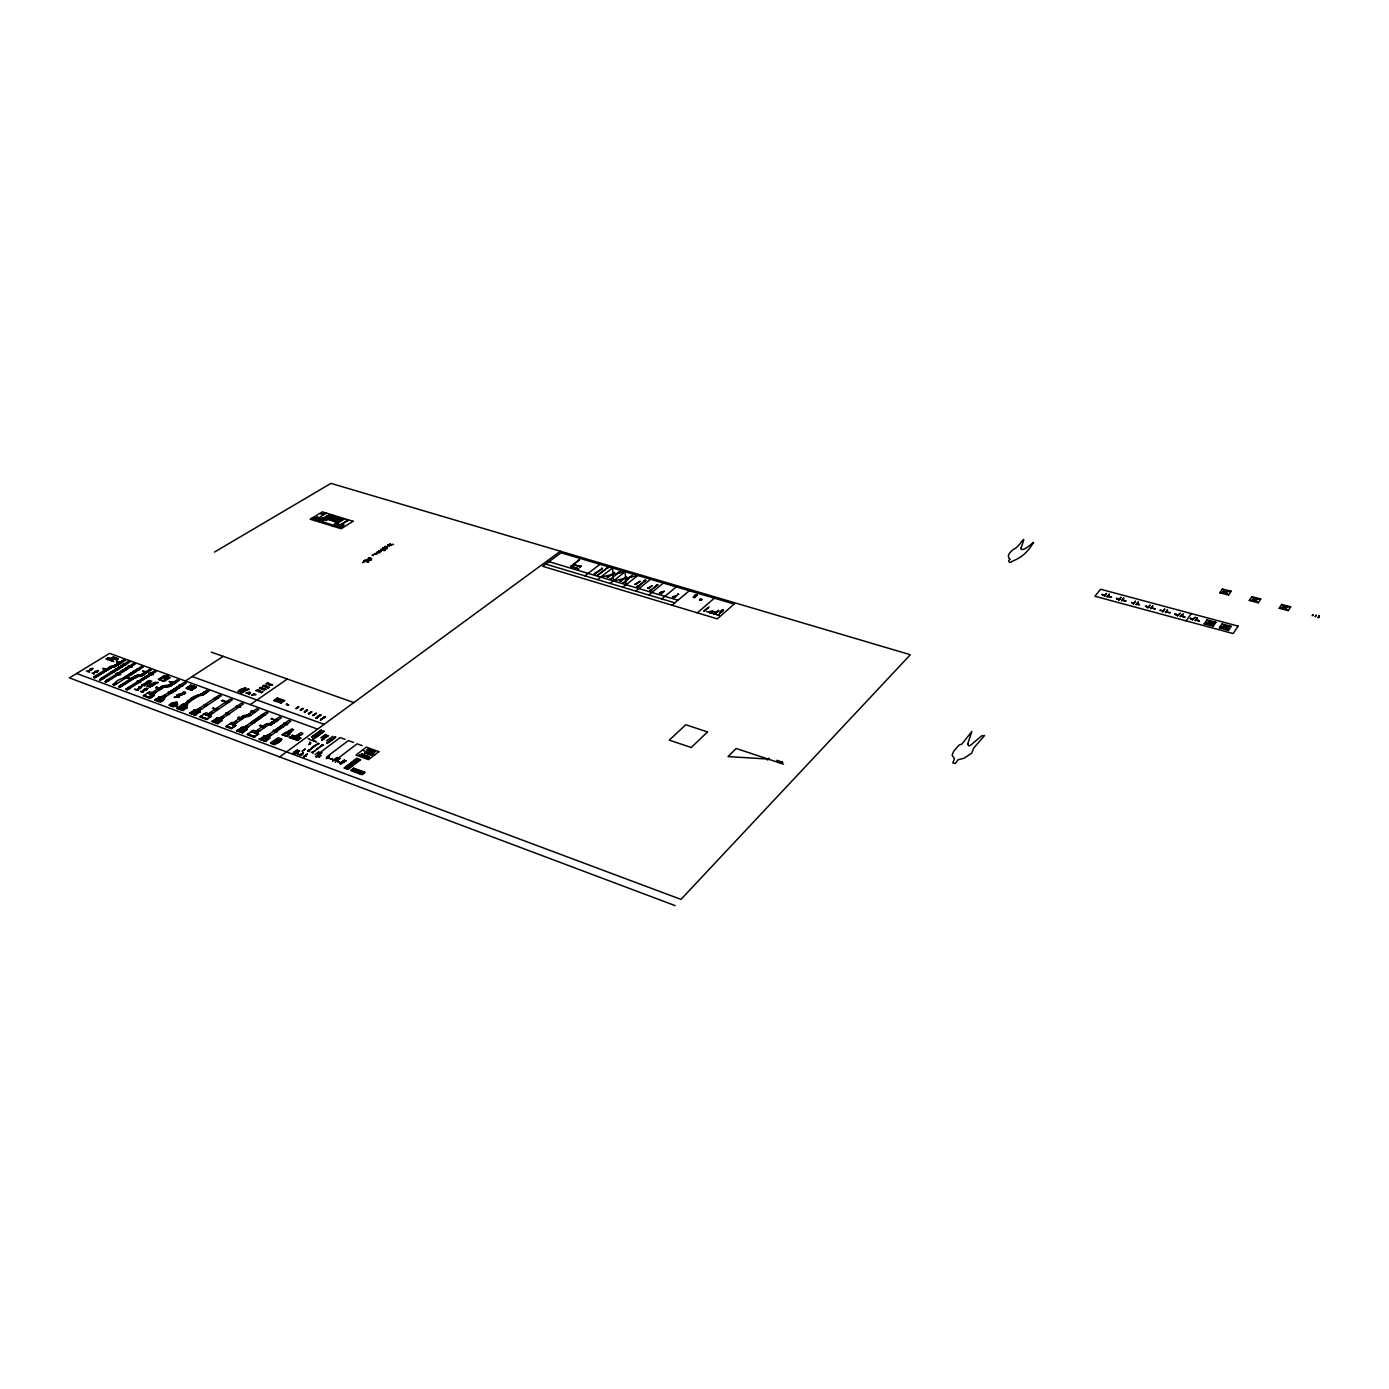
<?xml version="1.0" encoding="UTF-8"?>
<svg xmlns="http://www.w3.org/2000/svg" width="1389" height="1389" viewBox="0 0 1389 1389"><rect width="100%" height="100%" fill="white"/><g stroke="black" fill="none" stroke-linecap="round" stroke-linejoin="round"><path stroke-width="1.5" d="M144.126 689.378C140.081 693.806 154.735 685.454 144.248 689.326M146.592 684.082L145.862 683.544M141.8 691.653L143.814 689.656M363.918 562.423L362.598 562.51L363.553 562.111M277.522 741.066C277.644 744.348 282.349 740.181 275.196 740.702M276.324 739.712L281.029 740.684L277.036 743.584L272.366 741.83L276.324 739.712L280.318 740.424M96.674 672.016L97.352 671.443L96.501 672.276M96.206 672.276L94.712 672.154L95.251 671.391M94.973 671.616L95.633 672.241M174.024 691.132L171.177 690.802L173.33 691.583M185.536 703.598L190.883 698.598M338.222 523.497L336.642 524.452L343.17 526.657L343.934 524.92L342.788 523.688M91.848 669.463C96.831 666.755 85.58 669.915 91.188 670.21M89.781 669.689L90.771 670.297M301.5 754.401C298.513 753.602 302.576 757.179 303.479 752.89M310.58 743.028L310.129 742.334A1.875 1.007 -6.3 0 1 310.511 743.132L310.198 743.671A3.16 1.702 -6.4 0 0 310.563 743.15L308.74 744.521M174.389 688.788C171.802 689.048 176.924 691.253 178.052 688.51L175.691 687.85L177.827 688.649M297.211 753.602L298.097 753.706M287.454 704.952L288.617 704.918L286.36 704.292L287.367 704.397M693.927 596.489L694.535 597.548M139.456 669.567L136.521 669.533L138.275 670.175M149.022 681.148L149.213 681.357A2.24 1.111 -8.1 0 0 150.012 681.652L150.915 681.634M136.903 669.238L139.404 669.481M174.424 704.692C182.237 703.685 166.836 705.195 174.597 704.501M179.823 709.484L193.175 699.223L190.779 698.545L192.967 699.362M276.324 743.306L278.998 740.702M124.75 676.86L127.267 677.12M123.43 664.307L125.93 664.55M111.259 671.877L113.829 672.137L111.085 672.033M138.987 688.614L138.726 687.173L138.778 688.597M307.247 754.088L305.302 755.79M139.108 687.034C145.984 684.326 139.49 689.118 139.595 687.034M306.17 756.293C303.184 755.46 305.389 756.692 303.479 756.918M258.493 733.896A2.552 1.354 -7 0 1 258.371 732.125L253.249 730.215L247.068 734.573L254.343 737.299L254.934 736.656L247.867 734.017M309.921 743.653L309.921 742.282M176.368 689.517L173.434 689.395L169.632 691.791M235.696 725.405A2.552 1.337 -7.3 0 1 235.609 723.669L231.98 722.315L225.765 726.621L231.512 728.774L235.366 725.787L229.914 723.756M145.706 678.197L143.414 678.092L145.532 676.565L147.321 677.207C131.556 687.034 142.789 675.957 145.984 678.006M211.111 716.273A2.535 1.302 -7.6 0 1 211.041 714.536L206.058 712.696L199.79 716.932L206.874 719.589L210.763 716.637L203.975 714.102L211.024 716.602M125.722 676.321C131.174 675.939 115.686 679.603 115.252 682.902L117.041 683.562L134.559 672.519L132.788 671.877L130.653 673.387L133.153 673.387M195.102 715.179L199.738 712.036A2.882 1.476 -7.7 0 1 199.981 710.439L197.429 709.484A2.882 1.476 -7.8 0 1 194.425 710.074L189.494 713.095L195.432 715.248L190.31 712.696M97.334 671.668L98.497 670.47L95.963 671.182M701.81 599.44C698.493 600.777 702.035 599.284 700.803 599.961M160.69 701.497C147.494 695.281 160.759 706.254 164.024 699.24L158.797 697.295M146.47 686.67L148.918 685.697M146.835 684.291L147.824 683.805L145.567 682.971L143.935 683.944M131.92 667.05L129.264 665.626M94.591 671.738L94.903 671.373M321.866 520.059L329.905 515.128L320.13 520.042M358.848 770.878L356.834 772.249M146.158 689.812L144.56 688.996L146.592 689.413M1318.074 617.567L1319.446 615.709L1318.161 617.654M141.556 684.708L144.682 685.906L145.602 684.968M117.631 668.022L119.298 668.63M309.643 739.556L315.598 741.518L314.556 741.032M316.449 741.674L316.05 742.039M299.486 755.269L303.288 752.612M141.174 687.868L136.591 689.847M367.877 560.444L369.283 559.507M700.907 599.197L699.691 599.631L702.087 599.527L701.132 600.326M1318.994 616.004L1318.56 617.428M1318.595 617.411L1319.046 615.969M1315.053 616.699L1315.956 615.205M1315.539 616.594L1316.338 615.292M767.249 758.898L768.898 758.95M1312.101 615.709L1313.265 614.459L1312.657 615.535M277.279 731.795L273.338 730.423M368.589 562.094L368.137 562.111M709.571 612.723L711.342 611.282M1288.263 610.656L1290.694 606.785L1281.665 604.441L1279.2 608.278L1288.263 610.656L1281.665 604.441M709.605 611.316L708.703 612.236M699.778 599.51L700.698 599.145L699.9 599.926M1258.226 602.791L1260.743 598.972L1251.836 596.662L1249.284 600.447L1258.226 602.791L1251.836 596.662M165.152 686.965L166.176 685.471L168.711 685.298L166.107 687.051L161.558 686.548L153.641 691.653L155.898 692.26M1228.449 630.398L1231.14 626.387L1222.077 623.956L1219.351 627.932L1228.449 630.398L1222.077 623.956M693.962 596.558L695.629 594.648M715.352 611.889L713.425 613.695L706.741 611.646M173.156 682.173L166.02 687.034L167.201 685.628M166.176 685.471L166.124 685.541A4.08 2.031 -8 0 0 161.749 686.513L161.558 686.548M1213.205 626.283L1215.948 622.307L1206.937 619.893L1204.159 623.852L1213.205 626.283L1206.937 619.893M1228.571 595.03L1231.192 591.263L1222.389 588.971L1219.75 592.721L1228.571 595.03L1222.389 588.971M261.479 715.144L264.223 715.63L261.861 714.884M251.114 722.402L253.874 722.888L251.201 722.297M138.778 676.443L138.883 676.408A3.264 1.597 -8.1 0 0 142.39 675.627L138.761 675.123L137.389 676.356L140.897 674.846L141.921 675.887M1186.084 620.866L1191.328 613.573M1184.956 617.011L1182.091 616.317L1184.782 617.063M1174.677 614.337L1178.619 615.136M1170.146 612.775L1166.343 611.82M1177.368 615.049L1174.868 614.06M1167.246 612.306L1169.955 612.757M1222.789 591.627L1226.174 592.443M1162.94 610.865L1163.774 611.299M1160.058 610.379L1162.784 610.83L1160.214 610.136M1155.023 608.955L1151.429 608M204.131 705.161L206.944 705.56L204.322 704.987M146.262 689.968L145.029 688.996M116.884 673.179C111.971 674.724 127.267 675.627 117.11 673.214M143.466 677.936L145.515 678.37M305.215 755.963L307.195 754.401M714.831 611.42L711.793 613.417M126.017 676.2L131.556 672.71M298.236 740.372L289.086 737.49L289.919 737.125M368.814 561.59L364.751 560.218M278.286 727.853L280.37 728.617M309.712 742.559L309.851 742.646A2.327 1.25 -6.4 0 1 310.181 743.671L308.653 744.487M255.472 719.45L257.538 720.214M123.031 670.002L124.697 670.609M130.757 673.196L132.945 673.491M186.855 707.696L182.897 710.63L176.681 708.321L182.983 704.136L186.942 705.595A2.622 1.337 -7.8 0 0 187.168 707.366L187.22 707.383M365.62 753.012L364.769 753.289M259.674 739.278L264.24 736.014A2.9 1.545 -7 0 0 267.261 735.423C272.348 735.944 268.077 740.406 265.212 741.344M767.249 759.905L768.881 758.22M695.663 596.628L697.122 595.082M236.772 730.736L241.373 727.523A2.9 1.511 -7.3 0 0 244.395 726.916C249.464 727.471 245.054 731.864 242.242 732.784M694.465 596.332L696.08 594.787M694.257 596.263L695.889 594.718M694.674 596.385L696.306 594.839M352.598 763.551L347.771 767.44M217.795 723.6L211.77 721.412L216.701 718.339A2.882 1.493 -7.5 0 0 219.705 717.766C224.758 718.321 220.209 722.662 217.465 723.53M694.882 596.437L696.531 594.909M175.761 687.885C168.833 691.913 183.001 687.885 171.802 692.59M695.073 596.506L696.74 594.961M199.981 710.439L199.738 712.036M695.281 596.558L696.965 595.03M287.471 736.378L282.002 734.885L287.054 731.968L289.711 732.958L289.103 734.121M711.758 611.802L712.8 610.847L710.456 612.948M164.77 697.365L164.492 698.945A2.865 1.441 -8.1 0 1 164.77 697.365L162.27 696.427A2.865 1.441 -8.1 0 1 159.266 697L154.578 700.056M180.483 708.98L183.921 706.636M168.399 691.844L171.125 693.267M720.561 612.184L720.092 612.358M719.328 613.226L719.398 613.209M717.731 614.962L716.689 614.685L717.991 614.719M723.391 609.962L721.95 609.823L723.478 610.031M720.995 612.549L719.936 612.48M721.724 611.82L720.387 611.264L722.384 611.559M720.457 613.244L719.554 612.914M719.259 614.823L718.356 615.449L719.155 615.101M714.241 614.06L715.804 613.66L714.97 614.077M718.703 610.413L714.259 614.337M718.564 610.466L714.658 614.181M713.963 611.75L712.088 613.417M714.849 611.664L712.609 613.313M287.731 705.161L288.686 704.865L286.533 704.449L288.061 704.64M710.3 611.49L709.102 612.549M704.466 611.125C717.471 600.204 697.955 615.014 705.595 610.17M697.313 612.827L714.397 598.173M694.396 597.322C691.305 597.721 697.07 595.447 694.222 597.617L693.302 597.339M337.128 760.964L337.162 760.981A7.379 4.045 -5.9 0 0 339.749 762.144L336.798 761.016M672.016 605.222L689.326 590.742M767.301 758.811L768.482 758.637M362.39 773.708L361.314 773.812M363.501 772.84L361.244 773.308M673.352 596.697L674.481 595.95M673.37 596.957L672.398 596.836L673.717 596.68M673.925 597.339L674.759 597.409M674.134 597.339L675.887 596.072M674.533 597.444L676.078 596.124M677.276 595.499L676.443 595.239M362.355 772.44L363.484 772.336M661.754 598.902L676.321 586.905M1225.983 592.513L1222.876 591.575M352.164 769.94L353.292 769.819M353.275 769.072L354.403 768.968M353.292 770.322L352.268 770.444M354.421 769.471L353.101 769.749M660.313 592.79L661.876 591.523L660.539 592.895M660.331 593.068L659.358 592.929L660.695 592.773M660.886 593.433L661.772 593.641M664.011 590.863L664.411 591.176M661.095 593.433L663.456 591.697M661.494 593.554L663.647 591.749M648.732 594.996L663.386 583.067M650.972 589.735L651.771 589.978M655.868 585.585L657.049 585.898M651.858 589.335L655.712 586.227M652.083 589.405L655.921 586.28M648.038 588.016L652.257 585.602M648.871 588.415L647.534 588.224L649.358 588.016M649.167 588.172L652.014 585.724M635.797 591.106L650.556 579.265M638.089 585.898L638.888 586.314M638.975 585.498L643.628 581.783M639.2 585.568L643.836 581.835M636.023 584.161L640.451 581.297M639.947 581.279L634.686 584.387L636.492 584.179M622.949 587.252L637.794 575.497L613.348 580.949L612.514 568.014L597.496 579.612M622.81 582.686L623.626 582.929M629.356 577.841L624.217 582.147M624.165 582.217L629.582 577.911M625.606 576.661L626.439 576.904M620.779 580.845L624.512 577.911M620.744 581.175L619.616 581.001L621.178 580.828M621.039 580.932L625.918 577.32M610.17 583.415L625.119 571.73L626.092 584.752M358.883 773.013L360.567 771.503M359.664 773.656L362.147 771.728M610.917 579.126L610.361 578.918M618.14 572.858L618.487 572.962M360.532 773.638L362.72 771.937M619.216 571.782L620.102 571.955M611.455 578.414L617.723 573.501M619.841 572.251L618.869 571.955L620.015 572.025M364.595 772.371L362.13 774.489M613.782 572.251L614.615 572.494M356.904 771.815L358.345 770.687M608.052 577.39L606.941 577.216L608.504 577.025M608.347 577.147L614.233 572.789M353.778 768.117L350.705 770.478L361.904 774.663L364.977 772.267L353.553 768.273M367.738 757.318L369.335 757.995M374.058 752.508L366.765 749.834L374.336 752.508M371.731 755.356L365.255 752.89M352.962 770.826L355.15 769.124M372.721 755.373L365.376 752.786M353.084 771.364L355.706 769.332M359.491 772.544L355.219 770.964L356.782 769.749L360.741 771.572M149.804 680.384L146.626 682.277L148.814 683.128L151.8 681.114M349.837 766.867L353.448 764.523L350.601 763.62M606.715 568.761L605.934 568.535M349.698 766.971L353.066 764.384M347.354 769.246L358.987 760.287M372.026 751.31L373.676 751.918M372.964 751.136L373.641 751.38M373.259 751.727L372.304 752.421M368.033 756.606L369.422 757.127L361.418 753.984M595.343 573.9L594.075 573.692L595.464 573.362M361.348 753.81L361.939 754.383M367.599 749.192L374.961 751.814M344.594 768.221L355.775 759.644L359.612 760.443M364.578 753.22L365.585 753.22M355.393 760.929L352.042 763.499L355.254 761.033M596.853 575.341L597.964 575.671L597.148 575.289M352.563 763.551L357.529 759.939M598.208 574.751L605.361 569.247M598.468 574.838L605.621 569.334M302.229 751.397L305.354 748.949L302.281 750.998M601.628 568.049L602.392 568.292M584.891 575.827L599.996 564.299M335.235 760.46L357.164 743.809L362.216 745.65M273.459 730.354L276.342 731.881M578.067 568.605L570.775 566.139M579.942 567.216L581.331 566.156M578.97 568.934L570.48 566.347M330.513 758.845L327.578 757.752M326.398 757.144L348.396 740.58L353.431 742.403M580.862 566.018L579.769 567.233M316.518 757.057L315.546 756.692L316.536 756.38M319.262 754.331C328.186 748.723 311.796 758.568 319.835 754.748L320.79 755.547M315.008 754.678L318.862 751.605M318.064 754.053L340.131 737.559L345.132 739.382M579.421 559.784L571.782 565.809M317.525 756.137L316.067 756.536M571.678 565.774L579.317 559.75M321.762 744.556L323.585 745.198M312.143 752.508L315.459 750.459L312.525 752.647M318.394 747.838L316.206 749.47L318.914 747.89L316.501 749.591L317.63 748.862M322.89 744.973L319.678 746.883L322.786 745.042M313.306 752.977L311.327 752.196M326.745 742.698L327.908 743.132L326.71 743.184M334.697 737.073L327.856 741.865L329.019 742.299L335.6 737.403L334.436 736.969M334.818 737.108L335.721 736.865L329.644 741.535M327.648 742.924L327.405 743.202M322.595 739.677L321.71 739.92M327.96 735.666L323.967 738.08M307.872 750.911L311.188 748.879L308.254 751.05M314.574 746.397L311.883 747.942L314.852 745.65M318.532 743.48L315.32 745.389L318.446 743.549M322.873 739.868C321.415 738.67 322.37 740.337 322.057 740.268M323.689 738.965L328.36 735.805L327.196 735.389L322.804 738.635L323.967 739.07M319.192 743.723L317.664 743.254M309.539 751.571L307.473 750.807L310.928 749.088M304.226 756.831L305.059 756.206M319.678 746.883L322.352 745.355M292.471 753.324L294.642 752.994M297.281 749.973L294.208 752.23L295.371 752.734M323.081 731.274L314.001 737.646L315.164 738.08L323.967 731.604L322.804 731.17M294.624 752.508L297.802 750.164L293.756 752.039M323.203 731.308L324.106 731.065L315.789 737.316M313.775 738.705L313.532 738.983M312.577 740.146L313.914 740.702M294.485 754.071L299.121 750.65M296.187 753.394L294.312 754.001L299.642 750.859L296.465 753.203M307.993 738.531L309.469 739M279.64 756.918L560.409 551.242M322.647 718.287L320.876 719.45M300.771 735.059C295.163 732.993 301.917 736.743 302.889 733.357L300.857 732.611L298.6 734.26M322.995 718.426L325.477 716.602L320.321 720.162L321.224 719.71M298.948 736.239L296.916 735.476M296.621 739.399L298.427 738.063M291.916 737.663L293.739 736.344M274.605 744.608L282.123 739.174L278.147 737.663L270.56 743.132L274.605 744.608L270.681 743.098M286.776 735.875L288.634 734.468M287.436 736.118L289.311 734.712L284.641 732.993M319.001 716.325L317.821 716.481L320.894 714.953L316.379 718.235M315.98 718.148L316.866 717.887M292.089 735.736L290.11 737.108L298.253 740.042L300.076 738.688L292.35 735.423M287.367 732.09L289.971 732.576M288.704 730.979L291.69 728.982L293.704 729.711L289.398 732.836M277.661 742.542L275.178 741.518L277.592 740.806M288.044 732.715L292.697 729.347M314.157 714.866L313.098 715.109L316.31 713.304L313.289 715.509M308.792 713.998L311.935 711.724L308.896 713.495M138.327 690.42L134.542 689.187L138.136 690.42M287.228 723.808L290.787 721.117L288.773 720.387L285.301 722.87M269.605 736.292L267.591 735.528M276.133 731.76L273.841 730.909M286.203 724.554L283.287 726.638L280.995 725.805L283.912 723.721M263.962 740.875L268.528 737.611M265.507 741.466C269.344 738.844 248.284 737.125 266.028 741.084M268.667 725.11L268.667 725.11A4.098 2.153 -6.8 0 0 272.539 724.051C267.035 722.141 275.821 724.103 270.786 724.832M259.934 738.792L265.559 741.413M260.924 739.747L265.49 736.483M274.866 730.18L279.953 726.551L282.245 727.385L276.967 731.17L274.9 730.18M284.953 722.975L287.436 723.652M271.81 722.211L273.893 723.183L276.81 721.117L274.536 720.283M274.327 720.422L279.415 716.967L281.411 717.696L277.852 720.37L275.578 719.537L278.043 720.214M258.059 732.003L256.045 731.256M274.466 720.474L265.438 726.916L263.163 726.082M254.43 736.465L257.746 734.104M254.847 736.621L258.18 734.26L251.201 731.673M271.949 718.287L271.029 718.929L277.626 720.544L271.411 718.877M254.1 722.731L251.843 721.898L254.309 722.593M264.657 715.335L262.191 714.641L264.639 715.318L268.025 712.817L266.046 712.088L262.191 714.641M131.278 672.884L132.736 673.596M244.707 727.037L246.704 727.784M251.843 721.898L257.156 718.165L259.43 718.998L256.965 718.321M282.453 700.577L281.463 701.497M282.766 700.577L279.953 701.514M280.977 703.112L284.571 700.594L277.366 698.007L273.772 700.507L280.977 703.112L277.366 698.007M250.576 722.801L253.041 723.478L250.784 722.645L246.079 725.926L248.353 726.777L252.694 723.582M254.187 722.54L255.229 721.794M259.118 719.12L255.368 721.846L253.111 721.013M260.941 715.526L263.406 716.203L261.149 715.37L258.215 717.436L260.472 718.269L263.059 716.307M241.009 732.316L245.61 729.086M247.693 714.901L250.142 715.595L247.78 714.953M278.182 700.733L280.022 699.848M237.415 730.18L243.058 732.524L236.495 730.631L242.589 732.854M280.37 699.865L277.713 700.803M238.005 731.187L242.606 727.975M231.616 727.958L234.949 725.631M239.412 718.443L241.669 719.276L236.946 722.54L234.689 721.707L240.228 717.731M233.317 722.818L235.297 723.547M246.582 715.248L247.607 715.04L246.513 715.248A4.063 2.118 -7.1 0 0 242.606 716.325L240.471 717.696L242.728 718.53L252.694 711.29M253.284 711.151L256.791 708.72L258.771 709.432L255.177 712.088L252.937 711.255L255.385 711.932M94.244 673.821L92.091 673.023M250.28 704.605L287.349 679.03M221.754 716.689L226.06 713.738M236.495 706.567L227.206 712.8L229.636 713.477L238.804 707.192M237.97 705.56L241.495 703.129L243.457 703.858L239.932 706.272L237.623 705.647M259.118 691.774L260.524 690.802L257.607 689.708M262.504 689.517L263.841 688.614L260.767 687.468M265.837 687.277L267.139 686.374M223.837 717.453L221.389 716.776L223.629 717.609L228.369 714.363L226.129 713.529L228.143 714.502M216.25 723.079L220.868 719.901M222.362 718.495L220.122 717.662L222.327 718.495M228.595 714.206L226.372 713.373M261.479 692.625L263.007 691.583L260.385 692.278L261.392 692.642M268.025 688.059L269.431 687.086L266.931 687.729L267.921 688.076M217.743 723.634L218.351 723.009L212.795 720.926M89.538 672.259L86.326 670.887M260.681 687.468L259.344 688.388L261.757 687.815M262.59 686.114L263.893 685.228L267.139 686.34M256.097 690.68L257.503 689.725M258.597 690.073L256.097 690.732M264.986 685.576L262.59 686.166M268.199 683.336L265.855 683.909L267.105 682.989L270.404 684.117L269.153 685.037L268.094 684.708L269.449 683.787M251.652 695.316L253.857 693.806M213.281 721.967L217.899 718.79M236.581 706.376L238.578 707.331M259.552 690.402L258.024 691.427L259.014 691.791M261.41 689.187L262.868 688.215M266.167 685.992L264.743 686.93L265.733 687.295M206.996 718.773L210.364 716.481M249.221 692.208L245.905 693.233L248.318 692.781M250.471 692.66L248.318 694.101L249.482 694.535L249.603 693.25M226.789 701.462L230.331 699.066L232.293 699.778L228.664 702.383L226.459 701.567L228.872 702.226M241.721 692.972L247.989 688.84L249.273 689.309L247.329 689.899M210.746 714.432L208.784 713.703L211.093 714.311M247.225 689.934L245.037 690.732M197.394 695.42L201.283 693.962L203.436 694.795M212.604 708.459C213.107 706.793 213.038 710.456 217.379 710.057L213.35 707.956M111.189 667.796L109.436 667.154L116.607 665.921L114.836 665.279M207.169 705.404L204.964 704.605L207.169 705.404L216.597 699.066L214.41 698.25L204.964 704.605M199.686 710.317L197.724 709.605M217.743 698.146L221.302 695.767L219.358 695.056L215.816 697.452M193.887 714.727L198.54 711.602M190.137 689.621L196.318 687.225L191.578 690.159M190.97 713.633L195.623 710.508M191.422 690.107L195.571 687.329M203.471 694.778L192.064 697.695L194.252 698.511L199.235 695.194M206.023 693.076L204.53 694.066L202.343 693.267L203.836 692.278L205.989 693.094M207.083 692.364L209.288 690.784L207.308 690.073L204.895 691.566L207.274 692.226M181.907 710.265L185.848 707.366M177.827 708.737L198.262 695.142M178.851 709.119L185.154 704.935M393.573 544.384L391.16 544.87M93.237 673.526L95.268 672.38M162.374 680.801L169.892 677.589L164.041 681.426L158.363 679.343L164.353 675.558L165.708 676.061A3.403 1.684 -7.8 0 1 168.538 677.085M182.046 693.163L184.424 693.806L181.074 693.562A5.678 2.865 -7.8 0 0 177.566 694.743L176.698 695.212L178.851 696.011L180.605 695.09A5.66 2.847 -7.8 0 0 184.112 693.91M175.292 697.243L178.886 694.882M178.035 696.896L185.379 692.069M715.3 611.976L713.338 613.417M163.902 681.374L169.423 677.641L168.034 677.276A2.847 1.424 -7.8 0 0 165.482 676.339M170.482 704.084L176.889 702.209L176.959 703.181A3.473 1.754 -8 0 1 177.115 705.195L177.202 706.168L173.104 706.706L168.92 705.126L172.566 702.73L176.889 702.209M391.247 544.87L392.132 544.28M155.742 700.49L160.447 697.434M179.337 684.725L182.671 685.715M185.449 680.975L223.212 656.355M162.687 696.34L164.475 697.243M168.468 692.694L163.971 695.49L166.142 696.288L170.725 693.302L168.555 692.503L170.482 693.441M177.306 686.913L179.389 685.419M162.565 696.549L164.822 697.139M180.813 684.638L184.39 682.294L186.3 682.989L182.619 685.524M181.56 686.218L179.129 687.815L176.959 687.017L179.337 687.659M158.624 701.567L163.312 698.493M171.923 693.267L169.232 691.826M119.454 662.275L116.832 661.841M378.832 551.051L381.454 551.103M382.791 548.099L387.201 548.62L383.069 548.204M363.901 560.774L367.911 562.163M372.165 555.478L373.624 554.662L372.495 555.496M372.894 554.784L373.363 554.749M377.548 552.579L379.753 552.492L376.593 552.336L379.77 552.44M381.662 549.037L380.742 549.627L385.204 550.131L381.003 549.714M390.17 543.689L389.337 544.314L391.177 544.853M363.918 560.948L365.238 561M364.942 560.288L365.498 560.826M387.444 545.078L390.083 545.825L387.566 545.061M364.856 561.243L368.832 558.899L365.949 560.357M376.141 554.35L377.061 553.742L374.353 553.794L375.742 554.159M385.031 546.519L387.722 547.197L385.031 546.346M147.685 697.486L166.367 685.489M173.747 682.051L177.341 679.725L179.233 680.419L175.639 682.746M149.682 698.233L153.658 695.385M172.132 685.02L174.129 683.718M382.756 548.117L383.92 547.717M152.217 692.712L154.7 693.163M194.946 686.722A3.42 1.719 -7.6 0 0 192.081 685.68L190.692 685.176L186.022 688.197L191.769 690.298M186.491 688.284L190.727 685.558M142.06 691.809L144.439 690.507M155.412 683.753L153.415 683.023A3.073 1.528 -8 0 1 156.888 682.294L158.311 682.468L155.603 683.718M153.797 684.933L155.169 684.065M187.654 688.718L190.814 686.687L193.314 687.607M152.755 683.301L155.012 684.169M149.474 674.047L151.036 674.846M139.039 688.388L136.469 689.656M127.163 688.232L129.611 688.493L125.982 689.482L128.726 689.066M137.372 681.756L128.048 687.659L129.854 688.336L139.16 682.416M149.317 674.221L146.644 675.853L148.432 676.512L151.262 674.707M152.373 674.012L156.124 671.547L154.492 670.939L150.585 673.352L152.582 673.856M139.091 675.141C136.782 679.343 126.503 679.916 135.219 675.939A3.264 1.615 -8.2 0 1 138.726 675.158L119.819 687.086L121.468 686.357M143.935 674.637L146.331 673.127L144.63 672.502L146.158 671.529M147.876 672.137L151.488 669.845L149.856 669.255L146.244 671.547M143.571 674.95L141.122 674.707L143.553 674.95M147.72 672.311L145.949 671.651M119.905 685.541L122.371 685.784L119.68 685.68C117.266 687.451 121.312 687.104 118.864 686.878M130.375 678.926L128.135 678.058M131.92 679.742L122.597 685.628L120.808 684.968L130.132 679.082L132.823 679.169L128.708 677.693M138.518 676.408L144.682 672.519M158.763 679.481L165.569 676.235A3.056 1.511 -7.8 0 1 168.225 677.207M114.349 683.457L116.798 683.718L113.169 684.708L115.895 684.273M159.909 679.898L164.44 677.051L166.906 677.954M130.427 667.085L127.597 668.856L125.826 668.213L128.656 666.442M119.61 673.839L117.631 673.318L124.697 668.908L126.468 669.55L119.541 673.821L117.857 673.196M106.224 680.436L108.672 680.679L105.043 681.669L107.769 681.252M116.502 674.03L107.127 679.881L108.915 680.541L118.273 674.689M131.538 666.39L135.323 663.942L133.709 663.352L129.785 665.73L131.747 666.234M186.265 702.574L186.664 702.383A2.17 1.094 -7.8 0 1 188.105 702.157L188.609 702.244M124.68 663.664L128.326 661.39L129.941 661.98L122.197 666.876C118.065 665.73 124.038 664.359 125.757 664.862M100.807 678.422L103.255 678.665L99.626 679.655L102.352 679.221M102.022 677.745L119.315 666.928L121.069 667.571L103.498 678.509L101.727 677.849L103.706 678.37M96.345 676.999L94.678 677.71L123.864 659.758L125.461 660.348L121.676 662.779M106.866 670.47L97.49 676.287L95.719 675.627L97.699 676.13M123.986 659.81L108.012 669.776L106.241 669.116L108.22 669.637M120.565 663.473L117.718 665.227L115.964 664.584M100.581 678.561L102.109 679.36M123.239 664.428L124.593 663.629M102.96 668.925L103.741 668.283M337.44 524.434L338.065 523.618M94.817 677.71L93.48 677.085L97.247 676.426L94.817 676.183M105.998 669.151L104.904 669.949L106.64 670.609M339.038 524.955L339.923 524.417M96.032 675.505L104.956 669.984M106.536 669.012L109.505 667.189M339.767 525.181L347.58 520.354M242.606 716.325L244.36 715.526M341.138 518.548L342.701 519.521L335.912 523.202L342.093 519.399M110.877 658.872L112.544 659.497L110.912 660.574L109.523 659.706M114.106 658.924L115.808 657.882L113.481 656.962M334.471 523.358L337.336 521.587M111.849 661.008L113.707 661.529L112.04 660.904M94.938 672.172L92.976 673.37L93.914 673.734M332.787 526.153L344.802 518.739M90.198 670.401L87.75 671.495L90.233 670.297M113.342 656.98L111.641 658.021L113.967 658.942M332.475 515.909L327.908 518.705L338.117 521.83M328.689 518.948L325.877 520.719M321.015 518.896L319.105 520.059L324.349 519.503M319.678 520.076L329.141 514.902M320.477 522.368L332.544 515.006M111.849 667.38L114.836 666.668M315.98 517.958L317.473 517.055M316.466 518.028L317.873 517.177L312.924 518.548M314.383 520.493L326.467 513.166M322.595 518.149L318.463 518.705L322.092 518.601M110.096 666.737L116.363 666.06A3.768 1.823 -8.4 0 1 113.099 666.946L112.04 667.224M267.921 725.214L265.125 724.693L257.416 730.145L259.691 730.979L264.379 727.662L261.896 726.968L264.153 727.801M214.514 552.058L330.929 483.372L910.351 654.723L680.992 899.395L76.69 673.457M131.868 667.067L128.153 666.095L129.038 665.591M170.153 686.288L170.656 686.01A4.063 2.031 -7.9 0 1 166.281 686.982M162.253 686.235L163.694 687.329M140.74 675.019L139.716 675.245M135.219 675.939L138.726 675.158M90.146 669.238L91.813 669.203M267.261 735.423L264.24 736.014M1105.696 595.673L1102.102 594.527A4.584 2.136 7.4 0 0 1104.949 595.256L1102.05 594.561L1104.863 595.534L1103.456 595.134M244.395 726.916L241.373 727.523M219.705 717.766L216.701 718.339M197.429 709.484L194.425 710.074M162.27 696.427L159.266 697M1151.464 607.878L1155.127 608.833M137.355 676.356L137.893 676.321M1252.774 599.388L1255.534 600.031M137.181 676.408L135.098 675.939M147.112 686.201L149.422 684.725L151.401 685.489M182.688 686.218L179.337 685.228M329.627 755.72L326.623 758.62M267.035 723.86L265.282 724.676A4.08 2.153 -6.8 0 1 269.188 723.6L270.091 723.461M248.075 716.481L249.829 715.7A4.098 2.118 -7.1 0 1 245.975 716.741L245.975 716.741M196.96 696.722L196.96 696.271A2.205 1.111 -7.6 0 1 197.429 695.385M330.721 758.863L327.891 757.526M701.393 600.17L700.369 599.926M276.116 740.545L279.345 741.327M143.553 684.517L141.747 684.673M142.251 685.003L143.571 684.586M602.392 568.778L595.794 573.449M245.402 716.793L242.45 716.325M276.689 741.709L275.873 741.743M194.061 696.375L198.071 695.16M181.612 694.899L180.119 694.813M1178.462 615.31L1177.542 615.084M150.984 681.374L149.873 681.357M150.481 686.93L149.161 686.93L150.064 686.947M145.064 683.562L145.064 683.527M600.673 577.147L625.119 571.73M139.317 686.982L140.029 687.086M314.99 745.997L318.098 743.775M276.602 728.947L278.894 729.676M253.979 720.509L256.045 721.36M321.224 755.651L321.085 755.651A3.177 1.719 -6.2 0 1 320.442 755.303M1252.895 599.527L1255.587 600.256M345.392 767.596L346.816 767.388M113.533 665.782L114.679 665.435L113.394 665.8A3.473 1.684 -8.4 0 0 110.217 666.72M1204.159 623.852L1215.948 622.307M1219.351 627.932L1231.14 626.387M170.882 705.855L177.202 706.168M172.549 706.48L176.559 705.178A2.917 1.476 -8 0 0 176.42 703.338L172.028 703.077M316.952 717.818L316.015 717.939L317.439 717.453M1279.2 608.278L1290.694 606.785M1285.433 607.844L1285.085 607.826A6.91 3.125 9.7 0 1 1282.36 607.184M190.05 712.731L195.901 714.936M306.448 710.265L307.507 710.126L304.417 712.418M305.962 710.612L307.542 710.178L304.938 711.619M305.372 711.029L307.056 710.526M304.885 711.376L306.465 710.942M304.434 711.724L305.979 711.29M304.347 711.915L305.493 711.654M311.049 711.793L310.476 712.227M309.973 712.574L311.327 712.175M309.487 712.922L310.841 712.522M309 713.269L310.355 712.87M308.514 713.616L309.869 713.217M314.852 713.79L316.31 713.321M314.365 714.137L315.72 713.738M313.879 714.502L315.234 714.085M313.289 714.918L314.747 714.45M312.785 715.63L313.671 715.213M319.262 715.37L320.859 714.988M318.776 715.717L320.46 715.266M318.289 716.064L319.974 715.63M317.803 716.429L319.487 715.977M317.56 716.811L318.914 716.394M317.074 717.158L317.786 716.55M316.57 717.505L317.942 717.106M324.002 716.898L325.46 716.602M323.515 717.262L325.2 716.811M323.029 717.609L324.713 717.158M322.543 717.974L324.227 717.523M322.387 718.269L323.654 717.939M321.814 718.703L323.255 718.217M321.328 719.051L322.682 718.651M320.946 719.328L322.196 718.998M1249.284 600.447L1260.743 598.972M294.138 735.684L299.277 736.344L299.503 737.663M297.333 707.47L298.687 707.018M296.847 707.817L298.097 707.435M297.611 707.782L296.343 708.164L298.757 706.966L296.534 708.546M295.926 708.564L297.124 708.13M302.073 708.703L303.045 708.512L301.587 709.05M1219.75 592.721L1231.192 591.263M301.1 709.397L302.455 708.998M300.51 709.814L301.969 709.345M301.378 709.762L300.441 709.883L303.097 708.529L300.302 710.335M308.462 713.686L309.382 713.564M317.161 717.679L318.029 716.464M693.892 596.975L694.882 597.305M110.061 659.306L111.71 659.115M110.096 660.261L111.71 660.07M1208.361 623.366L1206.26 622.619M388.295 545.495L389.024 545.512M330.808 517.09L340.67 520.094M198.332 696.688L197.724 696.34A2.24 1.146 -7.6 0 1 197.776 695.837A2.014 1.024 -7.6 0 1 198.106 695.455L199.113 695.16L197.967 695.715A2.344 1.181 -7.6 0 0 197.846 696.219L197.967 696.445M307.125 754.036L305.25 755.633M244.169 688.302L240.853 689.222C233.074 693.875 243.127 690.871 244.985 687.781L246.096 688.18C233.942 694.552 244.013 693.996 245.349 688.736M144.942 685.142L144.161 685.09M189.373 701.653L187.376 700.907M1226.209 627.967L1229.456 628.87L1226.227 628.158M212.343 721.047L218.264 723.27M1211.086 623.869L1213.587 624.685M273.772 700.507L284.571 700.594M149.873 673.214C145.098 674.603 159.648 675.818 150.099 673.248M119.02 674.828L118.812 674.811M150.446 685.419L152.773 686.044L149.37 686.826M187.202 707.713L181.021 705.438M297.177 753.897L298.218 754.105M768.065 759.054L728.044 756.588L736.205 748.497L783.518 764.176M145.446 689.066L146.105 689.378M366.592 560.34L371.28 560.132L368.345 559.211M297.437 753.741L298.652 753.862M370.741 558.274C363.258 556.798 376.905 560.774 369.509 557.892M237.137 705.56C246.86 708.928 232.657 706.341 237.328 705.612M1213.76 624.529L1211.33 623.921M1193.255 619.077L1192.821 619.008A6.563 3.073 8.7 0 1 1190.269 618.383L1193.394 619.095M300.823 754.783L299.59 755.477M316.744 518.114L315.077 517.871L317.821 517.472M228.716 714.415C232.605 715.283 220.903 710.265 228.786 714.328M1134.379 603.139C1126.184 601.177 1138.858 604.649 1132.608 602.774M1137.018 604.215C1144.276 605.778 1132.973 602.895 1138.806 604.58M1205.912 622.411L1207.527 623.019M165.69 677.676C173.035 673.387 160.725 679.829 165.465 677.71M1285.329 608.087L1284.686 607.931A9.671 4.358 9.7 0 1 1282.88 607.427L1282.307 607.236M100.147 679.898L101.119 679.933L99.748 679.742M105.564 681.912L106.536 681.947L105.269 681.825M329.384 755.824L326.311 758.568M94.053 677.624L93.758 677.502M311.674 747.803L314.626 745.494M137.928 680.923L136.851 681.409L139.768 682.433M1220.271 626.404L1223.449 627.203M711.22 611.351L710.491 612.08M767.718 759.488L768.759 759.384L767.266 759.21M1176.952 614.667L1175.337 614.303L1176.882 614.771M1182.803 616.317L1184.418 616.681M1182.681 616.473L1184.348 616.785M1137.192 603.902L1138.876 604.475M1145.96 606.298L1148.963 607.149M284.641 722.922C294.155 727.767 277.053 720.526 287.506 723.982M139.647 682.503L140.827 682.103L137.893 681.009M1220.202 626.491L1223.31 627.377M618.036 572.615L619.025 572.893M601.923 568.657L594.579 573.518M614.077 572.91L607.497 576.973M573.292 564.333L580.845 566.538M572.928 564.629L580.428 566.834M609.875 578.97L610.83 579.265M622.585 582.772L623.557 583.067M721.603 612.15L720.231 611.941M1132.521 602.878L1134.153 603.434M548.985 561.677L677.936 600.274M714.588 613.625L715.717 613.747M715.526 613.903L714.311 613.834L715.3 614.164M545.703 564.073L674.863 602.843M328.776 514.833L329.783 515.145M346.052 521.292L348.066 520.424L340.166 525.302L338.603 524.764L340.583 524.677M326.919 515.909L328.064 516.257M330.634 517.038L340.843 520.163M329.176 517.941L339.385 521.049M336.798 521.934L328.134 519.278L336.624 521.934M323.863 518.809L322.734 518.462L323.741 518.826M320.998 519.573L322.005 519.885M320.876 519.59L322.022 519.937M311.449 518.462L342.389 527.959M142.65 671.46L143.397 670.8M169.232 681.634L175.327 683.075L169.406 681.513M127.962 678.179L128.726 677.502M378.693 550.895L380.76 551.537M1109.88 596.853L1108.457 596.454L1111.547 597.131A4.584 2.153 7.5 0 1 1108.752 596.28L1111.53 597.131L1107.797 596.332M337.006 524.278L343.5 526.448M211.371 652.17L353.848 702.556M268.303 683.301L269.431 683.701M261.445 689.187L262.417 689.534M277.783 699.743L276.203 700.369M249.308 692.191L250.454 692.59M253.683 693.771L256.045 694.604L251.669 695.316M192.272 676.547L324.123 724.329M321.397 730.076C292.211 751.171 339.697 717.037 312.994 736.257M317.56 729.121L109.609 653.351L69.45 677.884L675.158 905.628M368.589 749.175L375.238 751.605M332.77 736.361L326.502 740.788M169.892 677.589L168.347 677.155A3.195 1.58 -7.8 0 0 165.621 676.165M190.71 685.419L191.925 685.853A3.073 1.545 -7.6 0 1 194.634 686.843L196.318 687.225M113.256 657.119L115.6 657.917M116.294 658.282L117.961 658.785L114.749 659.237L116.589 658.091L118.343 658.733L116.502 659.879L114.94 659.115L116.485 659.567M195.849 687.295L194.443 686.913A2.865 1.441 -7.6 0 0 191.838 685.975M112.04 657.952L114.158 658.716L111.832 657.987M166.68 677.988L164.44 677.172L164.353 675.558M190.831 686.808L193.088 687.642M362.373 750.164L374.874 754.731M108.325 657.57L105.963 658.942L107.856 659.636M203.627 692.417L205.815 693.215M108.394 657.761L109.662 658.23M110.877 658.768L112.787 659.462M119.923 662.136L121.885 662.64M124.385 663.768L126.364 664.272M137.858 668.699L139.838 669.203M117.405 661.477L121.451 662.918L118.794 662.831M143.397 670.991L147.494 672.45L144.838 672.363M180.692 684.586L182.827 685.367M142.824 671.356L144.942 672.137M202.551 693.128L204.739 693.927M222.935 700.525L228.438 702.521L222.362 700.907M237.206 705.681L239.915 706.671M251.756 711.081L254.951 712.244L251.183 711.463M118.586 662.97L120.322 663.595M123.065 664.602L124.802 665.244M128.448 666.581L130.201 667.224M236.512 706.168L239.221 707.157M283.842 723.495L286.62 724.52M172.34 682.832L174.476 683.631L172.132 682.989M251.895 711.984L254.135 712.8L251.201 714.849L248.944 714.033M321.449 737.559L325.981 734.364L320.928 737.958M179.198 685.576L181.317 686.357M214.201 698.407L216.371 699.205M225.192 702.435L227.379 703.233M251.687 712.14L253.909 712.956M274.327 720.44L276.585 721.256M283.721 723.877L285.978 724.693M108.846 660.001L110.86 658.49L113.325 659.393L111.051 660.799M201.075 694.101L203.263 694.899M361.713 753.776L369.179 756.519M116.19 664.446L117.926 665.088M120.669 666.095L122.406 666.737M126.052 668.074L127.805 668.717M134.143 671.043L135.896 671.686M146.887 675.714L148.64 676.356M170.135 684.291L172.253 685.072L169.892 684.43M115.721 664.723L117.492 665.383L115.079 665.14M169.666 684.569L171.819 685.367L169.059 684.968M249.169 713.894L251.392 714.71M258.441 717.28L260.663 718.113M271.845 722.211L274.084 723.027M281.22 725.648L283.478 726.482M361.852 755.494L368.693 757.856L359.057 755.026L368.345 757.977M248.718 714.189L250.975 715.005L248.127 714.606M119.107 667.067L120.843 667.71M124.489 669.047L126.243 669.689M132.58 672.016L134.334 672.658M145.324 676.703L147.095 677.346M312.89 738.479L314.14 738.844L313.063 738.809M279.762 726.707L282.019 727.541M299.173 736.066L297.02 735.267M288.929 730.822L291.204 731.656M291.013 731.812L287.888 731.552L290.197 732.402M193.366 696.844L195.536 697.643M116.068 668.942L117.839 669.585M121.468 670.922L123.239 671.582M129.559 673.908L131.347 674.568M142.303 678.596L144.109 679.273M148.224 681.391L150.255 682.121M172.305 690.194L174.215 690.889M192.272 697.556L194.46 698.372M115.391 669.359L117.18 670.002M120.791 671.338L122.579 671.998M128.882 674.325L130.67 674.985M134.438 676.374L136.209 677.016M141.643 679.03L143.449 679.69M147.807 681.513L150.116 682.364M147.199 681.443L150.411 682.624M154.908 684.239L151.21 683.579L153.728 684.933M285.37 732.454L290.041 734.173L285.11 732.645M146.557 681.86L149.752 683.041M160.864 686.999L162.999 687.781M241.755 716.828L243.995 717.644M264.431 725.18L266.688 726.013M275.942 729.416L278.217 730.267M146.852 682.121L149.161 682.971M296.534 737.941L294.103 737.594L296.031 738.306M216.215 708.529L218.42 709.328M240.696 717.557L242.919 718.373M263.389 725.926L265.507 726.707M159.544 687.85L161.68 688.631L156.749 687.295M169.875 691.653L172.01 692.451M177.41 694.743L179.58 695.542M239.03 717.436L242.502 718.686L238.474 717.835M260.455 725.336L265.212 727.072L259.517 725.787L260.438 725.145M112.457 671.2L114.211 671.842L112.231 671.338M131.504 678.231L133.257 678.874M138.726 680.888L140.497 681.548M282.766 734.33L287.506 736.066M103.724 668.456L107.769 669.915L105.113 669.828M156.176 687.677L158.329 688.475M158.242 688.684L160.395 689.482M203.697 705.473L205.867 706.272M214.722 709.536L216.91 710.352M239.203 718.599L241.443 719.415M273.425 731.239L275.682 732.072M258.285 731.847L256.149 731.048M158.468 688.527L160.62 689.326M158.033 688.84L160.152 689.621M282.332 734.659L287.367 736.517M289.398 737.264L298.149 740.511M103.133 668.821L105.234 669.602M124.593 677.033L126.607 677.537M188.053 700.369L190.241 701.167M110.877 672.172L112.631 672.814M116.277 674.169L118.03 674.828M124.385 677.172L126.139 677.815M129.924 679.221L131.695 679.881M137.164 681.895L138.935 682.555M353.813 762.023L353.414 762.318M354.021 764.089L351.174 763.186M164.215 695.351L166.35 696.149M199.356 708.373L201.544 709.189M210.399 712.47L212.604 713.286M234.915 721.568L237.154 722.384M246.304 725.787L248.544 726.621M257.642 729.989L259.778 730.788M269.171 734.26L271.445 735.111M187.637 704.379L185.449 703.563L187.428 704.518M155.568 692.607L152.79 692.208L154.943 693.007M351.469 765.478L350.445 765.408L351.573 765.513M185.015 703.858L187.202 704.674M182.983 704.136L184.025 704.518M184.39 704.275L186.577 705.091M152.339 692.503L154.474 693.302M184.164 704.431L186.942 705.595M197.846 709.397L200.033 710.213M233.421 722.61L235.644 723.443M244.811 726.829L247.051 727.662M267.695 735.319L269.952 736.17M349.715 766.832L348.83 766.641M353.5 768.516L364.369 772.544M147.824 692.868L154.526 695.351M159.023 697.035L164.492 699.066M181.247 705.282L187.324 707.557M194.13 710.092L199.79 712.192M204.322 713.877L211.232 716.446M216.406 718.373L222.136 720.492M230.261 723.513L235.835 725.596M241.078 727.541L246.895 729.694M251.531 731.43L258.649 734.069M263.945 736.048L269.831 738.236A2.917 1.545 -6.9 0 1 269.917 736.413M345.93 766.554L349.247 767.787M147.599 693.007L154.301 695.507M158.797 697.174L164.267 699.205M193.922 710.23L199.565 712.331M221.91 720.648L216.18 718.512L221.615 720.665M230.036 723.669L235.626 725.753M240.853 727.697L246.669 729.85M251.322 731.586L258.423 734.225M263.736 736.205L269.605 738.392M352.598 769.35L353.987 769.871M361.348 772.614L354.334 770.148L361.227 772.718M363.224 773.308L361.835 772.788L363.085 773.413M147.477 693.094L154.057 695.542L150.099 698.389L143.223 695.837L149.595 691.722L154.422 693.51A2.518 1.267 -8.2 0 0 154.405 695.177M180.9 705.525L186.716 707.678M193.956 710.387L199.287 712.366M240.905 727.836L246.374 729.867M263.788 736.344L269.327 738.41M346.052 767.11L348.795 768.134M352.476 769.454L353.848 769.975M355.306 770.895L359.577 772.475M183.07 707.47L184.702 708.077M196.665 712.54L193.436 712.314L195.745 713.165M218.993 720.856L215.729 720.613L218.073 721.481M243.735 730.058L240.453 729.815L242.815 730.701M351.313 770.201L362.182 774.246M107.37 679.742L109.123 680.384M115.495 682.763L117.249 683.423M121.051 684.829L122.822 685.489M128.292 687.52L130.062 688.18M160.985 699.466L158.659 699.136L160.464 699.813M184.39 708.182L182.133 708.095M234.203 726.725L233.369 727.176M241.408 729.416L243.301 730.11L240.905 729.763M273.737 741.57L276.411 742.577M94.365 676.478L96.101 677.12M105.772 680.732L107.526 681.391M113.898 683.77L115.669 684.412M119.454 685.836L121.225 686.496M126.712 688.545L128.483 689.204M144.057 695.299L150.62 698.042L143.762 695.49M177.497 707.765L183.435 709.987M200.606 716.394L207.482 718.946M226.563 726.065L232.119 728.131M154.839 699.605L160.603 701.758M177.219 707.956L183.435 710.283M200.329 716.568L207.412 719.224M226.285 726.256L232.05 728.409M247.589 734.208L254.864 736.917M304.33 755.633L305.979 756.258M337.162 760.981L339.749 762.144A11.442 6.268 -5.8 0 1 336.78 761.207M294.468 752.89L294.19 752.786M384.736 550.426L383.503 549.61M384.302 550.721L382.913 550.252M382.878 550.287L381.558 549.818M376.297 553.569L374.839 553.534M342.093 524.122L342.597 526.153M190.692 685.176L190.814 686.687M174.806 703.581L174.927 705.334M246.843 729.555A2.9 1.528 -7.2 0 1 247.016 727.905M222.084 720.353A2.882 1.493 -7.5 0 1 222.292 718.721M191.977 685.784A3.212 1.615 -7.6 0 1 194.755 686.808M1020.828 548.412C1022.599 553.968 1038.364 536.71 1032.218 544.453C1027.183 552.735 1020.568 558.118 1012.06 561.33C1010.515 564.177 1006.452 560.774 1010.15 559.281C1005.671 556.156 1010.532 551.641 1013.605 549.228C1019.891 547.526 1028.225 528.549 1020.828 548.412M967.786 743.827L968.532 745.806L970.425 745.407L981.554 735.927L984.558 735.528L973.689 748.081L971.588 753.255L964.122 758.22L958.08 759.766L955.233 763.499L952.785 762.891L954.469 758.741L952.107 755.182L953.705 751.189L959.157 744.99L961.9 744.053L971.866 731.43L967.786 743.827M192.22 687.781L189.633 688.059L192.22 687.833M179.337 696.792L174.007 697.4L179.303 696.913M1286.197 605.951L1284.53 608.573L1287.047 606.16L1286.197 605.951M1256.298 598.138L1254.562 600.743L1256.298 598.138M1238.085 626.109L1233.102 633.558L1094.897 596.228L1100.626 589.249L1238.085 626.109M1227.216 625.97L1225.358 628.696L1228.067 626.196L1227.216 625.97M1225.15 625.415L1222.442 627.915L1225.15 625.415M1212.962 622.133L1210.236 624.633L1212.962 622.133M1209.246 621.143L1207.354 623.852L1210.079 621.369L1209.246 621.143M1227.598 590.655L1224.994 592.999L1227.598 590.655M1197.144 617.879L1195.217 620.588L1197.144 617.879M1195.113 617.341L1192.352 619.807L1195.113 617.341M1183.081 614.112L1180.303 616.56L1183.081 614.112M1180.233 613.348L1177.455 615.796L1180.233 613.348M1182.178 616.039L1181.101 615.813L1182.108 616.039M1167.455 609.91L1165.493 612.566L1167.455 609.91M1164.624 609.146L1162.645 611.802L1164.624 609.146M1152.766 605.951L1150.769 608.59L1152.766 605.951M1149.953 605.205L1147.939 607.844L1149.953 605.205M1145.526 606.298L1149.189 607.219L1145.56 606.281M1138.164 602.045L1136.133 604.649L1138.164 602.045M1135.369 601.281L1133.337 603.902L1135.369 601.281M1123.666 598.138L1121.6 600.743L1123.666 598.138M1120.888 597.392L1118.822 599.996L1120.888 597.392M1109.255 594.266L1107.172 596.853L1109.255 594.266M1106.495 593.52L1104.411 596.107L1106.495 593.52M707.522 731.934L691.253 747.508L669.29 740.146L685.732 724.745L707.522 731.934M734.208 604.041L717.297 618.852L542.682 566.295L561.087 552.787L734.208 604.041M722.975 610.9L721.342 610.743L722.975 610.847M677.763 594.145L678.596 594.388L677.763 594.145M665.348 589.787L665.348 589.787M650.365 590.047L649.687 590.603L651.51 590.394L650.365 590.047M657.066 584.613L656.389 585.168L658.195 584.96L657.066 584.613M637.482 586.193L636.787 586.748L638.61 586.54L637.482 586.193M643.836 581.123L644.965 581.453L643.836 581.123M645 580.185L644.305 580.724L646.111 580.515L645 580.185M629.946 576.956L630.936 577.251L629.946 576.956M631.301 575.897L632.29 576.175L631.301 575.897M373.658 754.644L366.297 752.282L373.658 754.644M378.832 751.657L368.502 759.661L355.983 755.06L366.366 747.108L378.832 751.657M608.521 567.545L606.715 567.754L608.521 567.545M360.584 759.679L347.91 769.454L344.038 768.013L356.73 758.255L360.584 759.679M364.022 752.647L364.022 752.647M363.987 753.689L363.987 753.689M346.069 760.721L340.756 763.898L346.069 760.721M344.385 760.096L339.836 763.568L344.385 760.096M339.923 758.446L335.374 761.901L339.923 758.446M337.267 757.456L332.718 760.912L337.267 757.456M319.678 756.936L316.623 756.224L319.678 756.936M317.612 753.602L317.456 753.637M296.968 737.889L293.669 737.646L296.968 737.889M300.337 735.371L297.437 734.955L300.337 735.371M300.823 738.149L292.523 735.389L300.823 738.149M142.98 692.156L140.584 691.444L142.98 692.156M266.219 738.653L263.806 738.306L266.219 738.653M266.671 738.601L263.354 738.358L266.671 738.601M271.011 735.423L268.112 735.007L271.011 735.423M275.907 731.916L271.237 735.267L268.945 734.416L273.616 731.065L275.907 731.916M283.061 726.794L280.179 726.378L283.061 726.794M271.393 722.506L273.668 723.356L271.393 722.506M259.465 731.152L256.583 730.718L259.465 731.152M245.853 726.1L248.11 726.933L245.853 726.1M257.989 717.592L260.247 718.426L257.989 717.592M234.463 721.863L236.72 722.714L234.463 721.863M251.739 710.89L250.819 711.533L251.739 710.89M239.03 717.228L238.092 717.887L239.03 717.228M216.684 720.214L218.559 720.908L216.684 720.214M265.195 688.979L263.702 690.003L266.237 689.361L265.195 688.979M271.619 684.499L270.213 685.454L272.678 684.864L271.619 684.499M223.403 717.766L220.556 717.349L223.403 717.766M209.947 712.783L212.17 713.599L209.947 712.783M214.93 709.397L210.173 712.626L212.395 713.442L217.153 710.213L214.93 709.397M225.4 702.278L215.99 708.668L218.212 709.484L227.605 703.094L225.4 702.278M222.917 700.334L221.997 700.959L222.917 700.334M217.865 698.216L215.469 697.538L217.865 698.198M196.231 712.592L193.87 712.244L196.231 712.592M201.11 709.501L198.28 709.084L201.11 709.501M206.11 706.133L201.336 709.345L199.131 708.529L203.905 705.317L206.11 706.133M217.431 698.493L214.635 698.094L217.431 698.493M204.305 694.222L201.509 693.823L204.305 694.222M206.839 692.521L204.061 692.121L206.839 692.521M194.009 698.667L191.213 698.25L194.009 698.667M183.105 692.451L185.275 693.25L183.105 692.451M183.539 692.173L185.709 692.972L183.556 692.156M159.162 698.58L158.224 699.188L161.419 699.414L159.162 698.58M163.746 695.646L165.916 696.445L163.746 695.646M176.733 687.173L178.886 687.954L176.733 687.173M168.816 685.124L170.969 685.906L168.816 685.124M175.761 682.798L173.399 682.155L175.761 682.78M156.749 687.104L155.794 687.729L156.749 687.104M146.418 675.992L148.206 676.651L146.418 675.992M144.005 674.672L142.008 674.151L144.005 674.655M133.674 671.321L135.445 671.963L133.674 671.321M141.765 666.303L133.9 671.165L135.688 671.825L143.397 666.894L141.765 666.303M125.583 668.352L127.354 668.994L125.583 668.352M121.972 667.015L119.541 666.772L121.972 667.015M353.136 521.274L341.156 528.723L310.198 519.208L322.317 511.899L353.136 521.274M117.423 661.303L116.468 661.893L117.423 661.303M341.572 518.496L331.711 515.684L341.572 518.496M109.835 658.195L107.543 659.532L109.835 658.195M324.21 513.392L321.189 514.156L324.21 513.392M114.662 684.985L113.03 684.378L114.662 684.985M127.493 689.76L125.843 689.152L127.493 689.76M782.58 762.214L778.5 762.509L776.85 760.304L782.58 762.214M334.471 759.974L331.554 759.106A7.379 4.028 -6 0 0 334.402 759.974L334.506 759.991M1117.398 598.624L1116.513 598.451L1118.267 598.85L1117.398 598.624M1119.847 599.475L1116.426 598.555L1119.933 599.371M1123.406 600.256L1122.52 600.065L1125.871 601.09L1122.434 600.17L1125.941 600.986L1123.406 600.256M1199.141 620.831L1196.78 620.275A10.192 4.757 8.8 0 0 1199.141 620.831M1193.29 619.303L1192.491 619.129A10.174 4.757 8.7 0 1 1190.234 618.435L1193.255 619.286M1196.242 619.859L1196.693 620.05A6.58 3.073 8.8 0 0 1199.176 620.779L1196.276 619.876M334.211 760.252L331.467 759.158A11.442 6.251 -5.9 0 0 334.228 760.252"/></g></svg>
